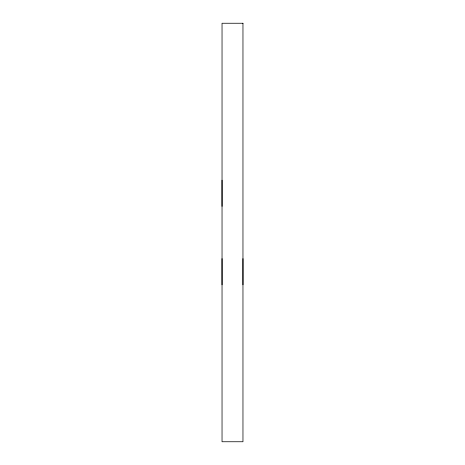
<?xml version="1.0" encoding="UTF-8"?>
<svg xmlns="http://www.w3.org/2000/svg" width="465" height="465" viewBox="0 0 465 465"><rect width="100%" height="100%" fill="white"/><g stroke="black" fill="none" stroke-linecap="round" stroke-linejoin="round"><path stroke-width="0.7" d="M222.038 284.812L222.038 258.656M222.038 206.344L222.038 180.188M242.963 284.812L242.963 258.656M242.963 23.25L222.038 23.25L222.038 441.75L242.963 441.75L242.963 23.25"/></g></svg>
